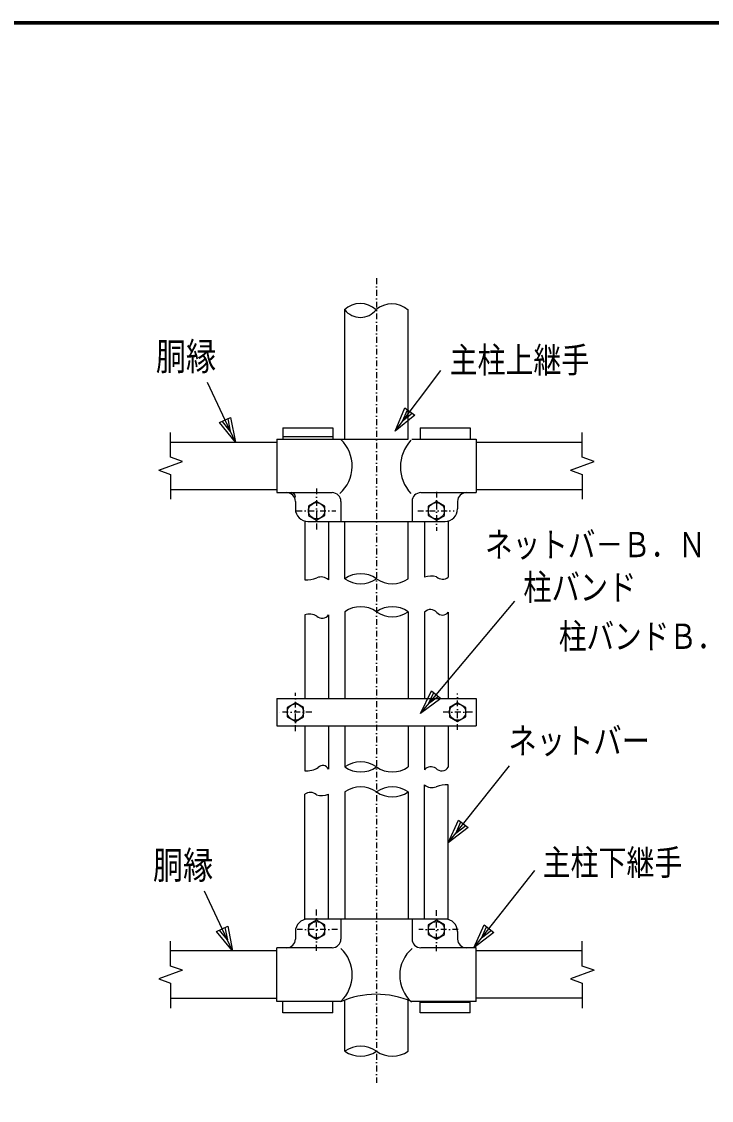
# Model space of a CAD drawing. Units: millimetres, scale not verified. Extents: x -4425 to 4425, y -3150 to 3150.
# Drawn here: x 2250 to 3435, y 1071 to 2925 of the extents above; entities that cross this region are included whole.
import ezdxf
from ezdxf.enums import TextEntityAlignment as Align

# ---------------------------------------------------------------- set-up
doc = ezdxf.new("R2010")
doc.units = ezdxf.units.MM
doc.header["$LTSCALE"] = 20
doc.linetypes.add('USER1', pattern=[1.01, 0.5, -0.25, 0.01, -0.25])
for name, color, linetype, lineweight in [('0-2_1', 7, 'Continuous', 25), ('0-3_0', 7, 'Continuous', 25), ('0-E_WAKU', 7, 'Continuous', 25)]:
    doc.layers.add(name, color=color, linetype=linetype, lineweight=lineweight)
doc.styles.add('ＭＳ ゴシック', font='')
doc.styles.get('ＭＳ ゴシック').set_extended_font_data('MS Gothic')

# ---------------------------------------------------------------- blocks, each defined once
blk = doc.blocks.new('C0')
at = {"layer": '0-2_1', "color": 4}
blk.add_line((137933.8, 113176.5), (136967.4, 115229), dxfattribs=at)
blk.add_lwpolyline([(137766, 114026), (137933.8, 113176.5), (137386, 113847)], close=True, dxfattribs=at)
blk.add_lwpolyline([(137671, 113981.2), (137754.9, 113556.5), (137481, 113891.8)], dxfattribs=at)
blk = doc.blocks.new('C1')
at = {"layer": '0-2_1', "color": 4}
blk.add_line((137833.8, 95690.8), (136867.4, 97743.2), dxfattribs=at)
blk.add_lwpolyline([(137666, 96540.2), (137833.8, 95690.8), (137286, 96361.3)], close=True, dxfattribs=at)
blk.add_lwpolyline([(137571, 96495.5), (137654.9, 96070.8), (137381, 96406)], dxfattribs=at)
blk = doc.blocks.new('C2')
at = {"layer": '0-2_1', "color": 4}
blk.add_line((143419.2, 113558.4), (144982.4, 115640.3), dxfattribs=at)
blk.add_lwpolyline([(144091.5, 114104), (143419.2, 113558.4), (143755.6, 114356.2)], close=True, dxfattribs=at)
blk.add_lwpolyline([(144007.6, 114167.1), (143671.4, 113894.3), (143839.6, 114293.2)], dxfattribs=at)
blk = doc.blocks.new('C3')
at = {"layer": '0-2_1', "color": 4}
blk.add_line((144291.6, 103855.4), (147529.6, 107712.1), dxfattribs=at)
blk.add_lwpolyline([(144992.6, 104363.7), (144291.6, 103855.4), (144670.9, 104633.7)], close=True, dxfattribs=at)
blk.add_lwpolyline([(144912.2, 104431.2), (144561.7, 104177), (144751.3, 104566.2)], dxfattribs=at)
blk = doc.blocks.new('C4')
at = {"layer": '0-2_1', "color": 4}
blk.add_line((145241, 99399), (147344.1, 102056.1), dxfattribs=at)
blk.add_lwpolyline([(145927, 99927.3), (145241, 99399), (145597.6, 100188)], close=True, dxfattribs=at)
blk.add_lwpolyline([(145844.6, 99992.5), (145501.6, 99728.3), (145680, 100122.8)], dxfattribs=at)
blk = doc.blocks.new('C5')
at = {"layer": '0-2_1', "color": 4}
blk.add_line((146119.5, 95798), (148222.7, 98455.1), dxfattribs=at)
blk.add_lwpolyline([(146805.5, 96326.3), (146119.5, 95798), (146476.2, 96586.9)], close=True, dxfattribs=at)
blk.add_lwpolyline([(146723.2, 96391.4), (146380.2, 96127.3), (146558.5, 96521.8)], dxfattribs=at)
blk = doc.blocks.new('C76')
at = {"layer": '0-2_1', "color": 4}
blk.add_line((143419.2, 113558.4), (144982.4, 115640.3), dxfattribs=at)
blk.add_lwpolyline([(144091.5, 114104), (143419.2, 113558.4), (143755.6, 114356.2)], close=True, dxfattribs=at)
blk.add_lwpolyline([(144007.6, 114167.1), (143671.4, 113894.3), (143839.6, 114293.2)], dxfattribs=at)

msp = doc.modelspace()

# ---------------------------------------------------------------- linework, layer by layer
at = {"layer": '0-2_1', "color": 4, "linetype": 'USER1'}
for p, q in [((2860.05, 2483.93), (2860.05, 1100.86)), ((2757.19, 2122.68), (2757.19, 2047.49)), ((2962.9, 2116.82), (2962.9, 2049.56)), ((2962.9, 2116.82), (2962.9, 2049.56)), ((2722.66, 2084.26), (2790.29, 2084.26)), ((2930.93, 2084.26), (2993.55, 2084.26)), ((2930.93, 2084.26), (2993.55, 2084.26)), ((2720.76, 1705.5), (2720.76, 1771.02)), ((2720.76, 1705.5), (2720.76, 1771.02)), ((2999.33, 1707.7), (2999.33, 1770.29)), ((2999.33, 1707.7), (2999.33, 1770.29)), ((2748.88, 1738.19), (2691.54, 1738.19)), ((2748.88, 1738.19), (2691.54, 1738.19)), ((3024.96, 1738.19), (2971.42, 1738.19)), ((3024.96, 1738.19), (2971.42, 1738.19)), ((2757.19, 1328.13), (2757.19, 1399.87)), ((2757.19, 1328.13), (2757.19, 1399.87)), ((2962.9, 1327.4), (2962.9, 1397.67)), ((2962.9, 1327.4), (2962.9, 1397.67)), ((2793.31, 1364.26), (2723.82, 1364.26)), ((2793.31, 1364.26), (2723.82, 1364.26)), ((3000.66, 1364.26), (2932.68, 1364.26)), ((3000.66, 1364.26), (2932.68, 1364.26))]:
    msp.add_line(p, q, dxfattribs=at)
at = {"layer": '0-2_1'}
for p, q in [((2805.62, 2207.47), (2805.62, 2429.9)), ((2914.47, 2207.47), (2914.47, 2429.9)), ((2699.33, 2226.76), (2699.33, 2207.47)), ((2699.33, 2226.76), (2785.05, 2226.76)), ((2785.05, 2226.76), (2785.05, 2207.47)), ((2785.05, 2226.76), (2785.05, 2207.47)), ((2935.04, 2226.76), (2935.04, 2207.47)), ((2935.04, 2226.76), (3020.76, 2226.76)), ((2935.04, 2226.76), (2935.04, 2207.47)), ((3020.76, 2226.76), (3020.76, 2207.47)), ((3020.76, 2226.76), (3020.76, 2207.47)), ((2688.62, 2207.47), (2688.62, 2115.33)), ((2688.62, 2207.47), (2914.47, 2207.47)), ((2699.33, 2211.76), (2785.05, 2211.76)), ((2920.69, 2207.47), (3031.47, 2207.47)), ((3031.47, 2207.47), (3031.47, 2115.33)), ((2506.47, 2202.12), (2688.62, 2202.12)), ((3031.47, 2202.12), (3213.62, 2202.12)), ((2506.47, 2120.69), (2688.62, 2120.69)), ((2688.62, 2115.33), (2783.87, 2115.33)), ((2936.22, 2115.33), (3031.47, 2115.33)), ((3031.47, 2120.69), (3213.62, 2120.69)), ((2720.76, 2100.33), (2720.76, 2087.47)), ((2720.76, 2100.33), (2720.76, 2087.47)), ((2757.19, 2100.34), (2743.26, 2092.3)), ((2771.12, 2092.3), (2757.19, 2100.34)), ((2798.87, 2100.33), (2798.87, 2066.05)), ((2921.22, 2100.33), (2921.22, 2066.05)), ((2921.22, 2100.33), (2921.22, 2066.05)), ((2962.9, 2100.34), (2948.97, 2092.3)), ((2976.83, 2092.3), (2962.9, 2100.34)), ((2999.33, 2100.33), (2999.33, 2087.47)), ((2999.33, 2100.33), (2999.33, 2087.47)), ((2743.26, 2092.3), (2743.26, 2076.22)), ((2771.12, 2076.22), (2771.12, 2092.3)), ((2948.97, 2092.3), (2948.97, 2076.22)), ((2976.83, 2076.22), (2976.83, 2092.3)), ((2736.83, 2066.05), (2736.83, 1965.56)), ((2742.19, 2066.05), (2921.22, 2066.05)), ((2742.19, 2066.05), (2921.22, 2066.05)), ((2743.26, 2076.22), (2757.19, 2068.18)), ((2757.19, 2068.18), (2771.12, 2076.22)), ((2777.54, 2066.05), (2777.54, 1965.56)), ((2805.62, 1967.47), (2805.62, 2066.05)), ((2914.47, 1967.47), (2914.47, 2066.05)), ((2920.69, 2066.05), (2977.9, 2066.05)), ((2920.69, 2066.05), (2977.9, 2066.05)), ((2942.55, 2066.05), (2942.55, 1969.85)), ((2948.97, 2076.22), (2962.9, 2068.18)), ((2962.9, 2068.18), (2976.83, 2076.22)), ((2983.26, 2066.05), (2983.26, 1969.85)), ((2805.62, 1910.69), (2805.62, 1761.76)), ((2805.62, 1910.69), (2805.62, 1761.76)), ((2914.47, 1910.69), (2914.47, 1761.76)), ((2914.47, 1910.69), (2914.47, 1761.76)), ((2736.83, 1905.56), (2736.83, 1761.76)), ((2736.83, 1905.56), (2736.83, 1761.76)), ((2777.54, 1905.56), (2777.54, 1761.76)), ((2777.54, 1905.56), (2777.54, 1761.76)), ((2942.55, 1909.85), (2942.55, 1761.76)), ((2942.55, 1909.85), (2942.55, 1761.76)), ((2983.26, 1909.85), (2983.26, 1761.76)), ((2983.26, 1909.85), (2983.26, 1761.76)), ((2688.62, 1761.76), (2688.62, 1714.62)), ((2688.62, 1761.76), (2688.62, 1714.62)), ((2720.76, 1754.27), (2706.83, 1746.23)), ((2720.76, 1754.27), (2706.83, 1746.23)), ((2706.83, 1746.23), (2706.83, 1730.15)), ((2706.83, 1746.23), (2706.83, 1730.15)), ((2734.69, 1746.23), (2720.76, 1754.27)), ((2734.69, 1746.23), (2720.76, 1754.27)), ((2734.69, 1730.15), (2734.69, 1746.23)), ((2734.69, 1730.15), (2734.69, 1746.23)), ((2999.33, 1754.27), (2985.4, 1746.23)), ((2999.33, 1754.27), (2985.4, 1746.23)), ((2985.4, 1746.23), (2985.4, 1730.15)), ((2985.4, 1746.23), (2985.4, 1730.15)), ((3013.26, 1746.23), (2999.33, 1754.27)), ((3013.26, 1746.23), (2999.33, 1754.27)), ((3013.26, 1730.15), (3013.26, 1746.23)), ((3013.26, 1730.15), (3013.26, 1746.23)), ((2706.83, 1730.15), (2720.76, 1722.11)), ((2706.83, 1730.15), (2720.76, 1722.11)), ((2720.76, 1722.11), (2734.69, 1730.15)), ((2720.76, 1722.11), (2734.69, 1730.15)), ((2985.4, 1730.15), (2999.33, 1722.11)), ((2985.4, 1730.15), (2999.33, 1722.11)), ((2999.33, 1722.11), (3013.26, 1730.15)), ((2999.33, 1722.11), (3013.26, 1730.15)), ((2688.62, 1714.62), (3031.47, 1714.62)), ((2688.62, 1714.62), (3031.47, 1714.62)), ((2736.83, 1714.62), (2736.83, 1637.18)), ((2736.83, 1714.62), (2736.83, 1637.18)), ((2777.54, 1714.62), (2777.54, 1640.33)), ((2777.54, 1714.62), (2777.54, 1640.33)), ((2805.62, 1714.62), (2805.62, 1643.9)), ((2805.62, 1714.62), (2805.62, 1643.9)), ((2914.47, 1714.62), (2914.47, 1643.9)), ((2914.47, 1714.62), (2914.47, 1643.9)), ((2942.55, 1714.62), (2942.55, 1639.07)), ((2942.55, 1714.62), (2942.55, 1639.07)), ((2983.26, 1714.62), (2983.26, 1643.48)), ((2983.26, 1714.62), (2983.26, 1643.48)), ((2942.55, 1382.47), (2942.55, 1613.24)), ((2942.55, 1382.47), (2942.55, 1613.24)), ((2983.26, 1382.47), (2983.26, 1613.24)), ((2983.26, 1382.47), (2983.26, 1613.24)), ((2736.83, 1382.47), (2736.83, 1596.86)), ((2736.83, 1382.47), (2736.83, 1596.86)), ((2777.54, 1382.47), (2777.54, 1596.86)), ((2777.54, 1382.47), (2777.54, 1596.86)), ((2805.62, 1601.05), (2805.62, 1382.47)), ((2805.62, 1601.05), (2805.62, 1382.47)), ((2914.47, 1601.05), (2914.47, 1382.47)), ((2914.47, 1601.05), (2914.47, 1382.47)), ((2977.9, 1382.47), (2742.19, 1382.47)), ((2977.9, 1382.47), (2742.19, 1382.47)), ((2757.19, 1380.34), (2743.26, 1372.3)), ((2757.19, 1380.34), (2743.26, 1372.3)), ((2743.26, 1372.3), (2743.26, 1356.22)), ((2743.26, 1372.3), (2743.26, 1356.22)), ((2771.12, 1372.3), (2757.19, 1380.34)), ((2771.12, 1372.3), (2757.19, 1380.34)), ((2771.12, 1356.22), (2771.12, 1372.3)), ((2771.12, 1356.22), (2771.12, 1372.3)), ((2798.87, 1382.47), (2798.86, 1348.19)), ((2798.87, 1382.47), (2798.86, 1348.19)), ((2921.22, 1382.47), (2921.22, 1348.19)), ((2921.22, 1382.47), (2921.22, 1348.19)), ((2962.9, 1380.34), (2948.97, 1372.3)), ((2962.9, 1380.34), (2948.97, 1372.3)), ((2948.97, 1372.3), (2948.97, 1356.22)), ((2948.97, 1372.3), (2948.97, 1356.22)), ((2976.83, 1372.3), (2962.9, 1380.34)), ((2976.83, 1372.3), (2962.9, 1380.34)), ((2976.83, 1356.22), (2976.83, 1372.3)), ((2976.83, 1356.22), (2976.83, 1372.3)), ((2720.76, 1361.05), (2720.76, 1348.19)), ((2720.76, 1361.05), (2720.76, 1348.19)), ((2743.26, 1356.22), (2757.19, 1348.18)), ((2743.26, 1356.22), (2757.19, 1348.18)), ((2757.19, 1348.18), (2771.12, 1356.22)), ((2757.19, 1348.18), (2771.12, 1356.22)), ((2948.97, 1356.22), (2962.9, 1348.18)), ((2948.97, 1356.22), (2962.9, 1348.18)), ((2962.9, 1348.18), (2976.83, 1356.22)), ((2962.9, 1348.18), (2976.83, 1356.22)), ((2999.33, 1361.05), (2999.33, 1348.19)), ((2999.33, 1361.05), (2999.33, 1348.19)), ((2688.62, 1327.83), (2506.47, 1327.83)), ((2688.62, 1327.83), (2506.47, 1327.83)), ((2688.62, 1241.05), (2688.62, 1333.19)), ((2783.87, 1333.19), (2688.62, 1333.19)), ((2688.62, 1241.05), (2688.62, 1333.19)), ((2783.87, 1333.19), (2688.62, 1333.19)), ((3031.47, 1333.19), (2936.22, 1333.19)), ((3031.47, 1333.19), (2936.22, 1333.19)), ((3031.47, 1241.05), (3031.47, 1333.19)), ((3031.47, 1241.05), (3031.47, 1333.19)), ((3213.62, 1327.83), (3031.47, 1327.83)), ((3213.62, 1327.83), (3031.47, 1327.83)), ((2688.62, 1246.19), (2506.47, 1246.19)), ((2688.62, 1246.19), (2506.47, 1246.19)), ((2805.62, 1155.33), (2805.62, 1243.13)), ((2805.62, 1155.33), (2805.62, 1243.13)), ((2914.47, 1155.33), (2914.47, 1243.13)), ((2914.47, 1155.33), (2914.47, 1243.13)), ((3213.62, 1246.4), (3031.47, 1246.4)), ((3213.62, 1246.4), (3031.47, 1246.4)), ((2800.45, 1241.05), (2688.62, 1241.05)), ((2800.45, 1241.05), (2688.62, 1241.05)), ((2699.33, 1221.12), (2699.33, 1241.05)), ((2699.33, 1221.12), (2699.33, 1241.05)), ((2785.05, 1221.12), (2785.04, 1241.05)), ((2785.05, 1221.12), (2785.04, 1241.05)), ((3031.47, 1241.05), (2919.14, 1241.05)), ((3031.47, 1241.05), (2919.14, 1241.05)), ((2935.04, 1221.12), (2935.04, 1241.05)), ((2935.04, 1221.12), (2935.04, 1241.05)), ((3020.76, 1238.9), (2935.04, 1238.9)), ((3020.76, 1238.9), (2935.04, 1238.9)), ((3020.76, 1221.12), (3020.76, 1241.05)), ((3020.76, 1221.12), (3020.76, 1241.05)), ((2785.05, 1221.12), (2699.33, 1221.12)), ((2785.05, 1221.12), (2699.33, 1221.12)), ((3020.76, 1221.12), (2935.04, 1221.12)), ((3020.76, 1221.12), (2935.04, 1221.12))]:
    msp.add_line(p, q, dxfattribs=at)
at = {"layer": '0-2_1', "color": 4}
for p, q in [((2506.47, 2176.06), (2506.47, 2218.92)), ((2506.47, 2176.06), (2506.47, 2218.92)), ((3213.62, 2176.06), (3213.62, 2218.92)), ((2526.61, 2168.73), (2506.47, 2176.06)), ((2526.61, 2168.73), (2506.47, 2176.06)), ((3233.75, 2168.73), (3213.62, 2176.06)), ((3233.75, 2168.73), (3213.62, 2176.06)), ((2486.34, 2154.07), (2526.61, 2168.73)), ((2486.34, 2154.07), (2526.61, 2168.73)), ((3193.48, 2154.07), (3233.75, 2168.73)), ((2526.61, 1294.45), (2486.34, 1279.79)), ((2526.61, 1294.45), (2486.34, 1279.79)), ((2486.34, 1279.79), (2506.47, 1272.46)), ((2486.34, 1279.79), (2506.47, 1272.46)), ((3233.75, 1294.45), (3193.48, 1279.79)), ((3233.75, 1294.45), (3193.48, 1279.79)), ((3193.48, 1279.79), (3213.62, 1272.46)), ((3193.48, 1279.79), (3213.62, 1272.46)), ((2506.47, 1272.46), (2506.47, 1229.6)), ((2506.47, 1272.46), (2506.47, 1229.6)), ((3213.62, 1272.46), (3213.62, 1229.6)), ((3213.62, 1272.46), (3213.62, 1229.6))]:
    msp.add_line(p, q, dxfattribs=at)
for points in [[(2486.34, 2154.07), (2506.47, 2146.74), (2506.47, 2103.89)], [(2486.34, 2154.07), (2506.47, 2146.74), (2506.47, 2103.89)], [(3193.48, 2154.07), (3213.62, 2146.74), (3213.62, 2103.89)], [(2526.61, 1294.45), (2506.47, 1301.77), (2506.47, 1344.63)], [(2526.61, 1294.45), (2506.47, 1301.77), (2506.47, 1344.63)], [(3233.75, 1294.45), (3213.62, 1301.77), (3213.62, 1344.63)], [(3233.75, 1294.45), (3213.62, 1301.77), (3213.62, 1344.63)]]:
    msp.add_lwpolyline(points, dxfattribs=at)
at = {"layer": '0-2_1'}
msp.add_lwpolyline([(2688.62, 1761.76), (3031.47, 1761.76), (3031.47, 1714.62)], dxfattribs=at)
msp.add_lwpolyline([(2688.62, 1761.76), (3031.47, 1761.76), (3031.47, 1714.62)], dxfattribs=at)
for centre in [(2757.19, 2084.26), (2962.9, 2084.26), (2720.76, 1738.19), (2720.76, 1738.19), (2999.33, 1738.19), (2999.33, 1738.19), (2757.19, 1364.26), (2757.19, 1364.26), (2962.9, 1364.26), (2962.9, 1364.26)]:
    msp.add_circle(centre, 13.93, dxfattribs=at)
for centre, radius, start, end in [((2832.16, 2401.29), 39.03, 45.88157, 134.08995), ((2832.42, 2450.82), 34.18, 218.36199, 321.76013), ((2886.45, 2398.55), 41.23, 47.60405, 131.73006), ((2754.75, 2161.12), 63.53, 311.73038, 45.80405), ((2968.32, 2159.7), 67.21, 136.84012, 223.16643), ((2705.76, 2100.33), 15, 0, 90), ((2705.76, 2100.33), 15, 0, 90), ((2713.26, 2107.83), 7.5, 0, 90), ((2713.26, 2107.83), 7.5, 0, 90), ((2783.87, 2100.33), 15, 0, 90), ((2783.87, 2100.33), 15, 0, 90), ((2936.22, 2100.33), 15, 90, 180), ((2936.22, 2100.33), 15, 90, 180), ((3014.33, 2100.33), 15, 90, 180), ((3014.33, 2100.33), 15, 90, 180), ((2742.19, 2087.47), 21.43, 180, 270), ((2977.9, 2087.47), 21.43, 270, 0), ((2977.9, 2087.47), 21.43, 270, 0), ((2742.19, 1361.05), 21.43, 90, 180), ((2742.19, 1361.05), 21.43, 90, 180), ((2977.9, 1361.05), 21.43, 0, 90), ((2977.9, 1361.05), 21.43, 0, 90), ((2705.76, 1348.19), 15, 270, 0), ((2705.76, 1348.19), 15, 270, 0), ((2783.87, 1348.19), 15, 270, 0), ((2783.87, 1348.19), 15, 270, 0), ((2936.22, 1348.19), 15, 180, 270), ((2936.22, 1348.19), 15, 180, 270), ((3014.33, 1348.19), 15, 180, 270), ((3014.33, 1348.19), 15, 180, 270), ((2756.25, 1286.49), 62.28, 313.15747, 46.88696), ((2756.25, 1286.49), 62.28, 313.15747, 46.88696), ((2960.82, 1285.49), 60.94, 130.33827, 228.5688), ((2960.82, 1285.49), 60.94, 130.33827, 228.5688), ((2860.05, 1100.86), 152.33, 66.62423, 113.95795), ((2860.05, 1100.86), 152.33, 66.62423, 113.95795)]:
    msp.add_arc(centre, radius, start, end, dxfattribs=at)
at = {"layer": '0-2_1', "color": 4}
for centre, radius, start, end in [((2739.76, 2012.09), 46.63, 266.40433, 292.51282), ((2764.85, 1951.57), 18.89, 47.77401, 112.5283), ((2832.83, 1928.56), 47.49, 55.03597, 124.96473), ((2832.83, 2006.39), 47.49, 235.03528, 304.96435), ((2887.26, 2006.39), 47.49, 235.03604, 304.96481), ((2954.78, 1934.31), 37.58, 76.84252, 108.99897), ((2973.9, 1981.64), 15.05, 225.44725, 308.45767), ((2832.83, 1871.77), 47.49, 55.03597, 124.96473), ((2832.83, 1871.77), 47.49, 55.03597, 124.96473), ((2887.26, 1871.77), 47.49, 55.03519, 124.96473), ((2887.26, 1871.77), 47.49, 55.03519, 124.96473), ((2887.26, 1949.61), 47.49, 235.03604, 304.96481), ((2887.26, 1949.61), 47.49, 235.03604, 304.96481), ((2952.96, 1900.61), 13.92, 38.6186, 138.4232), ((2952.96, 1900.61), 13.92, 38.6186, 138.4232), ((2744.31, 1877.87), 28.68, 62.15757, 105.12089), ((2744.31, 1877.87), 28.68, 62.15757, 105.12089), ((2766.71, 1912.22), 12.72, 224.93881, 328.44345), ((2766.71, 1912.22), 12.72, 224.93881, 328.44345), ((2973.32, 1917.59), 12.6, 221.17502, 322.06772), ((2973.32, 1917.59), 12.6, 221.17502, 322.06772), ((2832.83, 1604.99), 47.49, 55.03597, 124.96473), ((2832.83, 1604.99), 47.49, 55.03597, 124.96473), ((2739.19, 1678.42), 41.31, 266.71991, 300.14752), ((2739.19, 1678.42), 41.31, 266.71991, 300.14752), ((2767.99, 1635.88), 10.54, 24.96084, 139.69595), ((2767.99, 1635.88), 10.54, 24.96084, 139.69595), ((2832.83, 1682.82), 47.49, 235.03528, 304.96435), ((2832.83, 1682.82), 47.49, 235.03528, 304.96435), ((2887.26, 1682.82), 47.49, 235.03604, 304.96481), ((2887.26, 1682.82), 47.49, 235.03604, 304.96481), ((2953.67, 1629.52), 14.66, 55.19426, 139.33984), ((2953.67, 1629.52), 14.66, 55.19426, 139.33984), ((2971.91, 1650.67), 13.44, 222.71982, 327.64319), ((2971.91, 1650.67), 13.44, 222.71982, 327.64319), ((2955.24, 1627.23), 18.89, 227.77408, 292.52838), ((2955.24, 1627.23), 18.89, 227.77408, 292.52838), ((2980.34, 1566.7), 46.63, 86.40426, 112.51272), ((2980.34, 1566.7), 46.63, 86.40426, 112.51272), ((2746.19, 1585.07), 15.05, 45.44718, 128.45758), ((2746.19, 1585.07), 15.05, 45.44718, 128.45758), ((2765.31, 1632.4), 37.58, 256.84259, 288.99902), ((2765.31, 1632.4), 37.58, 256.84259, 288.99902), ((2832.83, 1562.13), 47.49, 55.03597, 124.96473), ((2832.83, 1562.13), 47.49, 55.03597, 124.96473), ((2887.26, 1562.13), 47.49, 55.03519, 124.96473), ((2887.26, 1562.13), 47.49, 55.03519, 124.96473), ((2887.26, 1639.96), 47.49, 235.03604, 304.96481), ((2887.26, 1639.96), 47.49, 235.03604, 304.96481), ((2832.83, 1116.41), 47.49, 55.03597, 124.96473), ((2832.83, 1116.41), 47.49, 55.03597, 124.96473), ((2832.83, 1194.25), 47.49, 235.03528, 304.96435), ((2832.83, 1194.25), 47.49, 235.03528, 304.96435), ((2887.26, 1194.25), 47.49, 235.03604, 304.96481), ((2887.26, 1194.25), 47.49, 235.03604, 304.96481)]:
    msp.add_arc(centre, radius, start, end, dxfattribs=at)
at = {"layer": '0-E_WAKU'}
msp.add_line((-4048, 2923), (4198, 2923), dxfattribs=at)
msp.add_lwpolyline([(-4050, 2925), (4200, 2925), (4200, -2925), (-4050, -2925)], close=True, dxfattribs=at)
msp.add_lwpolyline([(-4046, -2921), (-4046, 2921), (4196, 2921)], dxfattribs=at)

# ---------------------------------------------------------------- block references
at = {"layer": '0-3_0', "xscale": 0.05, "yscale": 0.05}
for name in ['C2', 'C76', 'C0', 'C3', 'C4', 'C5', 'C1']:
    msp.add_blockref(name, (-4278.79, -3456.71), dxfattribs=at)

# ---------------------------------------------------------------- texts
at = {"layer": '0-2_1', "color": 4, "style": 'ＭＳ ゴシック', "width": 0.8}
for s, height, p in [('胴縁', 47.36, (2481.05, 2311.56)), ('主柱上継手', 43.99, (2985.75, 2308.2)), ('主柱上継手', 43.99, (2985.75, 2308.2)), ('ネットバ－Ｂ．Ｎ', 43.42, (3046.61, 1991.42)), ('柱バンド', 44.5, (3112.28, 1917.21)), ('柱バンドＢ．Ｎ', 43.46, (3173.37, 1833.78)), ('ネットバー', 44.57, (3086.72, 1653.24)), ('胴縁', 47.36, (2476.05, 1437.28)), ('主柱下継手', 43.99, (3145.53, 1444.53)), ('主柱下継手', 43.99, (3145.53, 1444.53))]:
    msp.add_text(s, height=height, dxfattribs=at).set_placement(p, align=Align.BOTTOM_LEFT)

doc.saveas('drawing.dxf')
